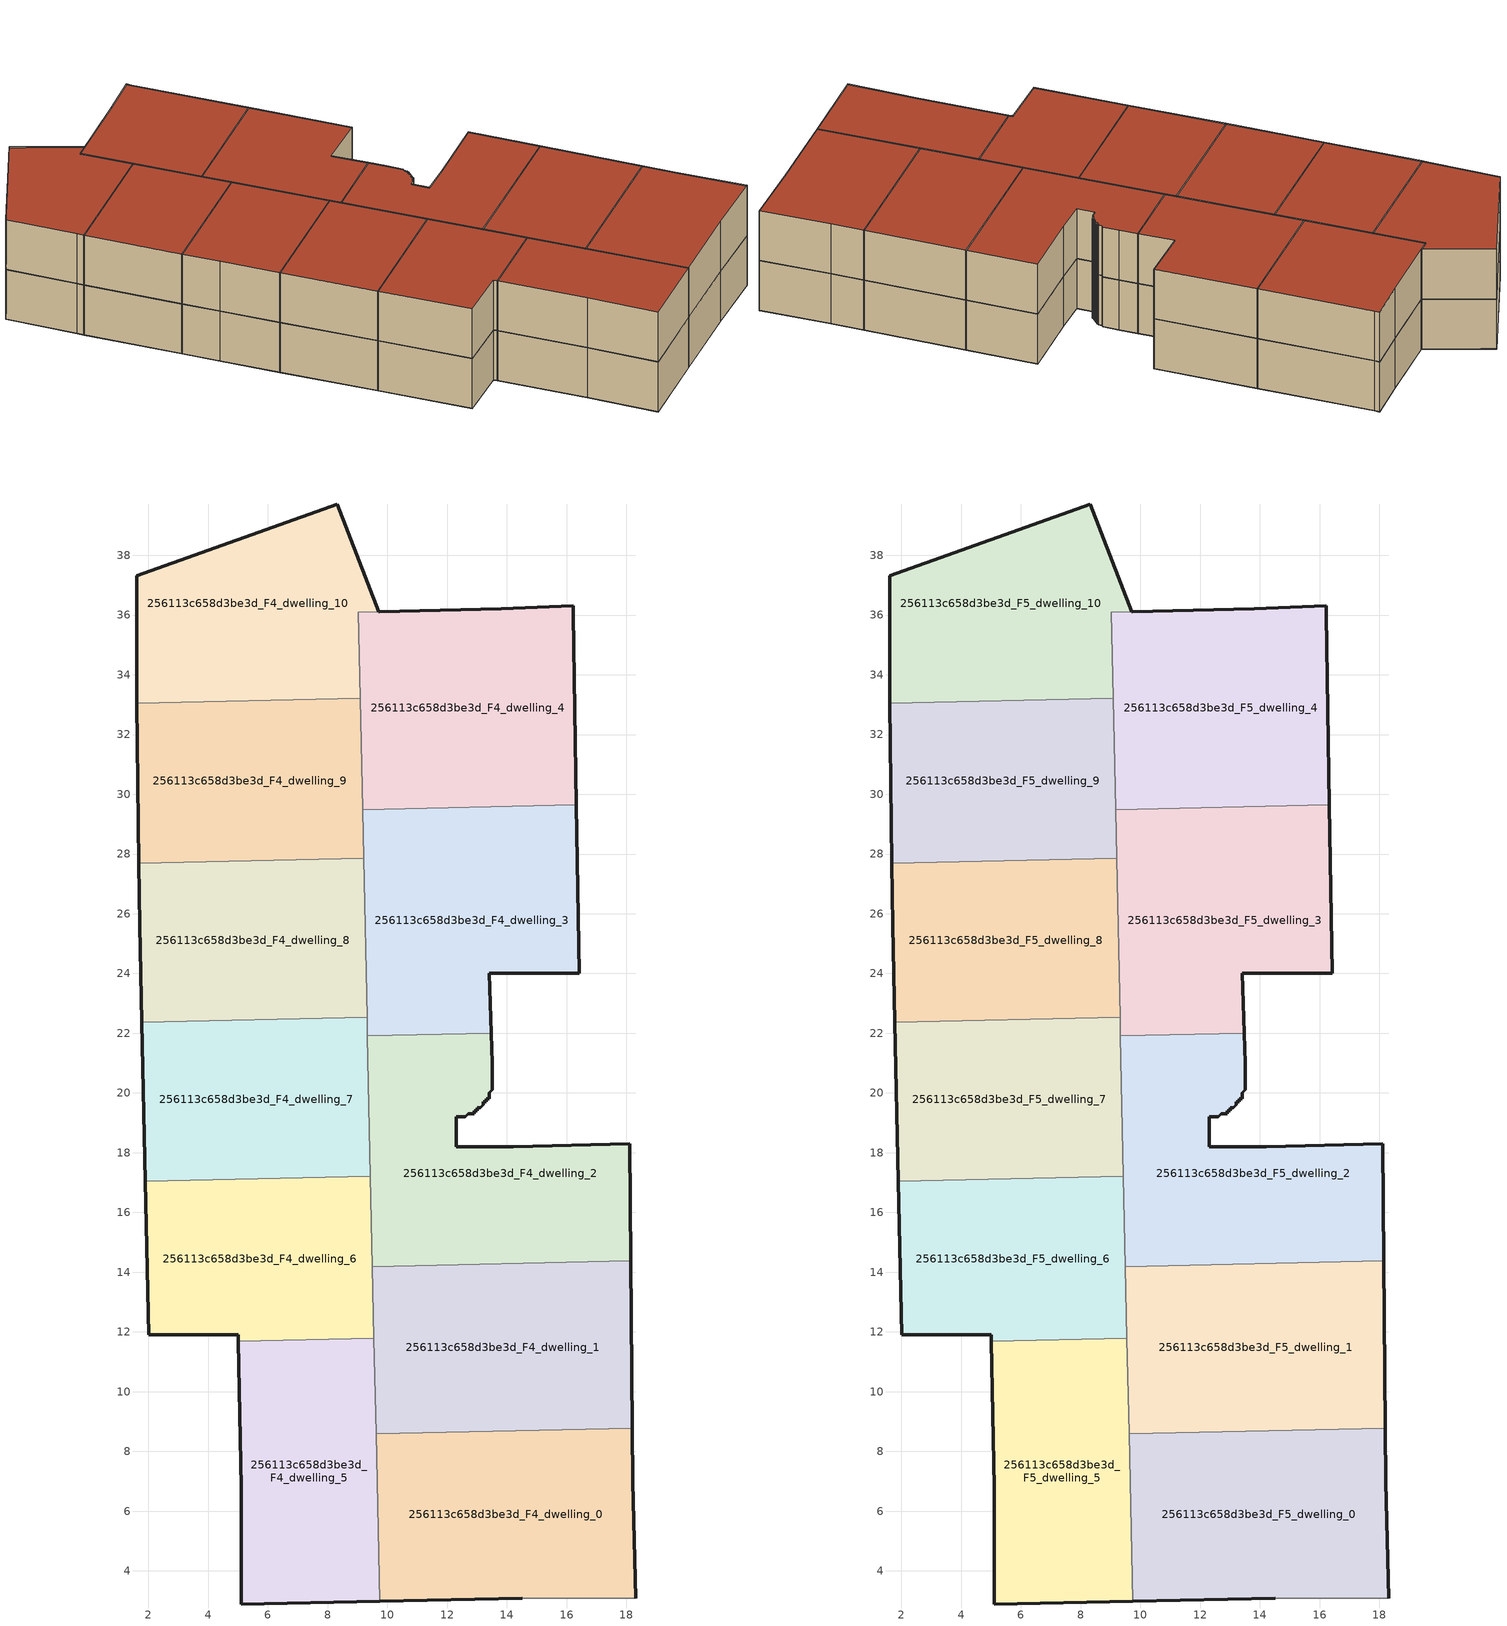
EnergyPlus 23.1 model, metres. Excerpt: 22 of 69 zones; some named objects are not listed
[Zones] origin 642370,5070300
256113c658d3be3d_F4_dwelling_0
 floor to 256113c658d3be3d_F3_dwelling_0 (EU_floor_Construction): 18.31,3.09 18.21,6.99 18.2,8.78 9.62,8.6 9.74,2.99 14.51,3.09 z12
 wall outside (EU_wall_Construction): 14.51,3.09 9.74,2.99 / 18.2,8.78 18.21,6.99 18.31,3.09 z12:15
 wall to 256113c658d3be3d_F4_dwelling_1 (EU_wall_Construction): 9.62,8.6 18.2,8.78 z12:15
 wall adiabatic (EU_wall_Construction): 18.31,3.09 14.51,3.09 z12:15
 wall to 256113c658d3be3d_F4_dwelling_5 (EU_wall_Construction): 9.74,2.99 9.62,8.6 z12:15
256113c658d3be3d_F4_dwelling_1
 floor to 256113c658d3be3d_F3_dwelling_1 (EU_floor_Construction): 18.2,8.78 18.15,14.38 9.5,14.19 9.62,8.6 z12
 wall outside (EU_wall_Construction): 18.15,14.38 18.2,8.78 z12:15
 wall to 256113c658d3be3d_F4_dwelling_2 (EU_wall_Construction): 9.5,14.19 18.15,14.38 z12:15
 wall to 256113c658d3be3d_F4_dwelling_6 (EU_wall_Construction): 9.55,11.78 9.5,14.19 z12:15
 wall to 256113c658d3be3d_F4_dwelling_5 (EU_wall_Construction): 9.62,8.6 9.55,11.78 z12:15
256113c658d3be3d_F4_dwelling_10
 floor to 256113c658d3be3d_F3_dwelling_10 (EU_floor_Construction): 9.09,33.22 9.03,36.1 9.71,36.12 8.31,39.72 1.61,37.32 1.61,33.42 1.61,33.05 z12
 wall outside (EU_wall_Construction): 1.61,33.05 1.61,33.42 1.61,37.32 8.31,39.72 9.71,36.12 z12:15
 wall to 256113c658d3be3d_F4_dwelling_4 (EU_wall_Construction): 9.71,36.12 9.03,36.1 9.09,33.22 z12:15
 wall to 256113c658d3be3d_F4_dwelling_9 (EU_wall_Construction): 9.09,33.22 1.61,33.05 z12:15
256113c658d3be3d_F4_dwelling_2
 floor to 256113c658d3be3d_F3_dwelling_2 (EU_floor_Construction): 18.15,14.38 18.12,18.3 14.21,18.2 12.31,18.2 12.31,19.2 12.61,19.2 12.71,19.3 12.91,19.3 12.91,19.4 13.01,19.4 13.01,19.5 13.11,19.5 13.21,19.6 13.21,19.7 13.31,19.7 13.31,19.8 13.41,19.8 13.41,20 13.51,20.1 13.51,21 13.48,22 9.33,21.91 9.5,14.19 z12
 wall outside (EU_wall_Construction): 13.48,22 13.51,21 13.51,20.1 13.41,20 13.41,19.8 13.31,19.8 13.31,19.7 13.21,19.7 13.21,19.6 13.11,19.5 13.01,19.5 13.01,19.4 12.91,19.4 12.91,19.3 12.71,19.3 12.61,19.2 12.31,19.2 12.31,18.2 14.21,18.2 18.12,18.3 18.15,14.38 z12:15
 wall to 256113c658d3be3d_F4_dwelling_3 (EU_wall_Construction): 9.33,21.91 13.48,22 z12:15
 wall to 256113c658d3be3d_F4_dwelling_7 (EU_wall_Construction): 9.43,17.21 9.33,21.91 z12:15
 wall to 256113c658d3be3d_F4_dwelling_6 (EU_wall_Construction): 9.5,14.19 9.43,17.21 z12:15
256113c658d3be3d_F4_dwelling_3
 floor to 256113c658d3be3d_F3_dwelling_3 (EU_floor_Construction): 16.42,24 16.32,29.64 9.17,29.49 9.33,21.91 13.48,22 13.41,24 z12
 wall outside (EU_wall_Construction): 16.32,29.64 16.42,24 13.41,24 13.48,22 z12:15
 wall to 256113c658d3be3d_F4_dwelling_4 (EU_wall_Construction): 9.17,29.49 16.32,29.64 z12:15
 wall to 256113c658d3be3d_F4_dwelling_8 (EU_wall_Construction): 9.32,22.53 9.2,27.86 z12:15
 wall to 256113c658d3be3d_F4_dwelling_7 (EU_wall_Construction): 9.33,21.91 9.32,22.53 z12:15
 wall to 256113c658d3be3d_F4_dwelling_9 (EU_wall_Construction): 9.2,27.86 9.17,29.49 z12:15
256113c658d3be3d_F4_dwelling_4
 floor to 256113c658d3be3d_F3_dwelling_4 (EU_floor_Construction): 16.32,29.64 16.22,36.01 16.22,36.31 13.82,36.21 9.03,36.1 9.17,29.49 z12
 wall outside (EU_wall_Construction): 9.72,36.12 13.82,36.21 16.22,36.31 16.22,36.01 16.32,29.64 z12:15; 9.72,36.12,15 9.71,36.12,12 9.72,36.12,12
 wall to 256113c658d3be3d_F4_dwelling_9 (EU_wall_Construction): 9.17,29.49 9.09,33.22 z12:15
256113c658d3be3d_F4_dwelling_5
 floor to 256113c658d3be3d_F3_dwelling_5 (EU_floor_Construction): 9.74,2.99 9.55,11.78 5.01,11.68 5.1,6.79 5.1,2.89 z12
 wall outside (EU_wall_Construction): 9.74,2.99 5.1,2.89 5.1,6.79 5.01,11.68 z12:15
 wall to 256113c658d3be3d_F4_dwelling_6 (EU_wall_Construction): 5.01,11.68 9.55,11.78 z12:15
256113c658d3be3d_F4_dwelling_6
 floor to 256113c658d3be3d_F3_dwelling_6 (EU_floor_Construction): 9.55,11.78 9.43,17.21 1.89,17.04 2,11.9 5.01,11.9 5.01,11.68 z12
 wall outside (EU_wall_Construction): 5.01,11.68 5.01,11.9 2,11.9 1.89,17.04 z12:15
 wall to 256113c658d3be3d_F4_dwelling_7 (EU_wall_Construction): 1.89,17.04 9.43,17.21 z12:15
256113c658d3be3d_F4_dwelling_7
 floor to 256113c658d3be3d_F3_dwelling_7 (EU_floor_Construction): 9.43,17.21 9.32,22.53 1.78,22.37 1.89,17.04 z12
 wall outside (EU_wall_Construction): 1.89,17.04 1.78,22.37 z12:15
 wall to 256113c658d3be3d_F4_dwelling_8 (EU_wall_Construction): 1.78,22.37 9.32,22.53 z12:15
256113c658d3be3d_F4_dwelling_8
 floor to 256113c658d3be3d_F3_dwelling_8 (EU_floor_Construction): 9.32,22.53 9.2,27.86 1.68,27.7 1.71,25.61 1.78,22.37 z12
 wall outside (EU_wall_Construction): 1.78,22.37 1.71,25.61 1.68,27.7 z12:15
 wall to 256113c658d3be3d_F4_dwelling_9 (EU_wall_Construction): 1.68,27.7 9.2,27.86 z12:15
256113c658d3be3d_F4_dwelling_9
 floor to 256113c658d3be3d_F3_dwelling_9 (EU_floor_Construction): 9.2,27.86 9.09,33.22 1.61,33.05 1.68,27.7 z12
 wall outside (EU_wall_Construction): 1.68,27.7 1.61,33.05 z12:15
256113c658d3be3d_F5_dwelling_0
 floor to 256113c658d3be3d_F4_dwelling_0 (EU_floor_Construction): 18.31,3.09 18.21,6.99 18.2,8.78 9.62,8.6 9.74,2.99 14.51,3.09 z15
 wall outside (EU_wall_Construction): 14.51,3.09 9.74,2.99 / 18.2,8.78 18.21,6.99 18.31,3.09 z15:18
 wall to 256113c658d3be3d_F5_dwelling_1 (EU_wall_Construction): 9.62,8.6 18.2,8.78 z15:18
 wall adiabatic (EU_wall_Construction): 18.31,3.09 14.51,3.09 z15:18
 wall to 256113c658d3be3d_F5_dwelling_5 (EU_wall_Construction): 9.74,2.99 9.62,8.6 z15:18
 roof outside (EU_roof_Construction): 18.2,8.78 18.21,6.99 18.31,3.09 14.51,3.09 9.74,2.99 9.62,8.6 z18
256113c658d3be3d_F5_dwelling_1
 floor to 256113c658d3be3d_F4_dwelling_1 (EU_floor_Construction): 18.2,8.78 18.15,14.38 9.5,14.19 9.62,8.6 z15
 wall outside (EU_wall_Construction): 18.15,14.38 18.2,8.78 z15:18
 wall to 256113c658d3be3d_F5_dwelling_2 (EU_wall_Construction): 9.5,14.19 18.15,14.38 z15:18
 wall to 256113c658d3be3d_F5_dwelling_6 (EU_wall_Construction): 9.55,11.78 9.5,14.19 z15:18
 wall to 256113c658d3be3d_F5_dwelling_5 (EU_wall_Construction): 9.62,8.6 9.55,11.78 z15:18
 roof outside (EU_roof_Construction): 18.15,14.38 18.2,8.78 9.62,8.6 9.5,14.19 z18
256113c658d3be3d_F5_dwelling_10
 floor to 256113c658d3be3d_F4_dwelling_10 (EU_floor_Construction): 9.09,33.22 9.03,36.1 9.71,36.12 8.31,39.72 1.61,37.32 1.61,33.42 1.61,33.05 z15
 wall outside (EU_wall_Construction): 1.61,33.05 1.61,33.42 1.61,37.32 8.31,39.72 9.71,36.12 z15:18
 wall to 256113c658d3be3d_F5_dwelling_4 (EU_wall_Construction): 9.71,36.12 9.03,36.1 9.09,33.22 z15:18
 wall to 256113c658d3be3d_F5_dwelling_9 (EU_wall_Construction): 9.09,33.22 1.61,33.05 z15:18
 roof outside (EU_roof_Construction): 8.31,39.72 9.71,36.12 9.03,36.1 9.09,33.22 1.61,33.05 1.61,33.42 1.61,37.32 z18
256113c658d3be3d_F5_dwelling_2
 floor to 256113c658d3be3d_F4_dwelling_2 (EU_floor_Construction): 18.15,14.38 18.12,18.3 14.21,18.2 12.31,18.2 12.31,19.2 12.61,19.2 12.71,19.3 12.91,19.3 12.91,19.4 13.01,19.4 13.01,19.5 13.11,19.5 13.21,19.6 13.21,19.7 13.31,19.7 13.31,19.8 13.41,19.8 13.41,20 13.51,20.1 13.51,21 13.48,22 9.33,21.91 9.5,14.19 z15
 wall outside (EU_wall_Construction): 13.48,22 13.51,21 13.51,20.1 13.41,20 13.41,19.8 13.31,19.8 13.31,19.7 13.21,19.7 13.21,19.6 13.11,19.5 13.01,19.5 13.01,19.4 12.91,19.4 12.91,19.3 12.71,19.3 12.61,19.2 12.31,19.2 12.31,18.2 14.21,18.2 18.12,18.3 18.15,14.38 z15:18
 wall to 256113c658d3be3d_F5_dwelling_3 (EU_wall_Construction): 9.33,21.91 13.48,22 z15:18
 wall to 256113c658d3be3d_F5_dwelling_7 (EU_wall_Construction): 9.43,17.21 9.33,21.91 z15:18
 wall to 256113c658d3be3d_F5_dwelling_6 (EU_wall_Construction): 9.5,14.19 9.43,17.21 z15:18
 roof outside (EU_roof_Construction): 18.12,18.3 18.15,14.38 9.5,14.19 9.33,21.91 13.48,22 13.51,21 13.51,20.1 13.41,20 13.41,19.8 13.31,19.8 13.31,19.7 13.21,19.7 13.21,19.6 13.11,19.5 13.01,19.5 13.01,19.4 12.91,19.4 12.91,19.3 12.71,19.3 12.61,19.2 12.31,19.2 12.31,18.2 14.21,18.2 z18
256113c658d3be3d_F5_dwelling_3
 floor to 256113c658d3be3d_F4_dwelling_3 (EU_floor_Construction): 16.42,24 16.32,29.64 9.17,29.49 9.33,21.91 13.48,22 13.41,24 z15
 wall outside (EU_wall_Construction): 16.32,29.64 16.42,24 13.41,24 13.48,22 z15:18
 wall to 256113c658d3be3d_F5_dwelling_4 (EU_wall_Construction): 9.17,29.49 16.32,29.64 z15:18
 wall to 256113c658d3be3d_F5_dwelling_8 (EU_wall_Construction): 9.32,22.53 9.2,27.86 z15:18
 wall to 256113c658d3be3d_F5_dwelling_7 (EU_wall_Construction): 9.33,21.91 9.32,22.53 z15:18
 wall to 256113c658d3be3d_F5_dwelling_9 (EU_wall_Construction): 9.2,27.86 9.17,29.49 z15:18
 roof outside (EU_roof_Construction): 16.32,29.64 16.42,24 13.41,24 13.48,22 9.33,21.91 9.17,29.49 z18
256113c658d3be3d_F5_dwelling_4
 floor to 256113c658d3be3d_F4_dwelling_4 (EU_floor_Construction): 16.32,29.64 16.22,36.01 16.22,36.31 13.82,36.21 9.03,36.1 9.17,29.49 z15
 wall outside (EU_wall_Construction): 9.72,36.12 13.82,36.21 16.22,36.31 16.22,36.01 16.32,29.64 z15:18; 9.72,36.12,18 9.71,36.12,15 9.72,36.12,15
 wall to 256113c658d3be3d_F5_dwelling_9 (EU_wall_Construction): 9.17,29.49 9.09,33.22 z15:18
 roof outside (EU_roof_Construction): 16.22,36.31 16.22,36.01 16.32,29.64 9.17,29.49 9.03,36.1 13.82,36.21 z18
256113c658d3be3d_F5_dwelling_5
 floor to 256113c658d3be3d_F4_dwelling_5 (EU_floor_Construction): 9.74,2.99 9.55,11.78 5.01,11.68 5.1,6.79 5.1,2.89 z15
 wall outside (EU_wall_Construction): 9.74,2.99 5.1,2.89 5.1,6.79 5.01,11.68 z15:18
 wall to 256113c658d3be3d_F5_dwelling_6 (EU_wall_Construction): 5.01,11.68 9.55,11.78 z15:18
 roof outside (EU_roof_Construction): 9.55,11.78 9.74,2.99 5.1,2.89 5.1,6.79 5.01,11.68 z18
256113c658d3be3d_F5_dwelling_6
 floor to 256113c658d3be3d_F4_dwelling_6 (EU_floor_Construction): 9.55,11.78 9.43,17.21 1.89,17.04 2,11.9 5.01,11.9 5.01,11.68 z15
 wall outside (EU_wall_Construction): 5.01,11.68 5.01,11.9 2,11.9 1.89,17.04 z15:18
 wall to 256113c658d3be3d_F5_dwelling_7 (EU_wall_Construction): 1.89,17.04 9.43,17.21 z15:18
 roof outside (EU_roof_Construction): 9.43,17.21 9.55,11.78 5.01,11.68 5.01,11.9 2,11.9 1.89,17.04 z18
256113c658d3be3d_F5_dwelling_7
 floor to 256113c658d3be3d_F4_dwelling_7 (EU_floor_Construction): 9.43,17.21 9.32,22.53 1.78,22.37 1.89,17.04 z15
 wall outside (EU_wall_Construction): 1.89,17.04 1.78,22.37 z15:18
 wall to 256113c658d3be3d_F5_dwelling_8 (EU_wall_Construction): 1.78,22.37 9.32,22.53 z15:18
 roof outside (EU_roof_Construction): 9.32,22.53 9.43,17.21 1.89,17.04 1.78,22.37 z18
256113c658d3be3d_F5_dwelling_8
 floor to 256113c658d3be3d_F4_dwelling_8 (EU_floor_Construction): 9.32,22.53 9.2,27.86 1.68,27.7 1.71,25.61 1.78,22.37 z15
 wall outside (EU_wall_Construction): 1.78,22.37 1.71,25.61 1.68,27.7 z15:18
 wall to 256113c658d3be3d_F5_dwelling_9 (EU_wall_Construction): 1.68,27.7 9.2,27.86 z15:18
 roof outside (EU_roof_Construction): 9.2,27.86 9.32,22.53 1.78,22.37 1.71,25.61 1.68,27.7 z18
256113c658d3be3d_F5_dwelling_9
 floor to 256113c658d3be3d_F4_dwelling_9 (EU_floor_Construction): 9.2,27.86 9.09,33.22 1.61,33.05 1.68,27.7 z15
 wall outside (EU_wall_Construction): 1.68,27.7 1.61,33.05 z15:18
 roof outside (EU_roof_Construction): 9.09,33.22 9.2,27.86 1.68,27.7 1.61,33.05 z18
[Building]
EU S2 Campaign: North Axis=0; Terrain=City; Solar Distribution=FullExterior
[Site:Location]
Lyon-Bron: Latitude=45.75; Longitude=5; Time Zone=1; Elevation=198
[SizingPeriod:WeatherFileDays]
AnnualSizingPeriod: Begin Month=1; Begin Day of Month=1; End Month=12; End Day of Month=31; Day of Week for Start Day=Monday; Use Weather File Daylight Saving Period=No; Use Weather File Rain and Snow Indicators=No
[MATERIAL]
EU_InternalMass_Material: Roughness=MediumRough; Thickness=0.1; Conductivity=1; Density=1800; Specific Heat=900; Thermal Absorptance=0.9; Solar Absorptance=0.7; Visible Absorptance=0.7
[MATERIAL:NOMASS] Roughness=MediumRough; Thermal Absorptance=0.9; Solar Absorptance=0.7; Visible Absorptance=0.7
Name | Thermal Resistance
EU_wall_NoMass | 1.97775
EU_roof_NoMass | 1.81626
EU_floor_NoMass | 1.84812
[CONSTRUCTION]
EU_wall_Construction: EU_wall_NoMass
EU_roof_Construction: EU_roof_NoMass
EU_floor_Construction: EU_floor_NoMass
EU_InternalMass_Construction: EU_InternalMass_Material
[ZONE] Type=1; Multiplier=1; Ceiling Height=autocalculate; Floor Area=autocalculate; Part of Total Floor Area=Yes
Name | Volume
256113c658d3be3d_F4_dwelling_0; 256113c658d3be3d_F5_dwelling_0 | 144.648
256113c658d3be3d_F4_dwelling_1; 256113c658d3be3d_F5_dwelling_1 | 144.633
256113c658d3be3d_F4_dwelling_10; 256113c658d3be3d_F5_dwelling_10 | 122.504
256113c658d3be3d_F4_dwelling_2; 256113c658d3be3d_F5_dwelling_2 | 144.646
256113c658d3be3d_F4_dwelling_3; 256113c658d3be3d_F5_dwelling_3 | 144.642
256113c658d3be3d_F4_dwelling_4; 256113c658d3be3d_F5_dwelling_4 | 142.676
256113c658d3be3d_F4_dwelling_5; 256113c658d3be3d_F5_dwelling_5 | 120.522
256113c658d3be3d_F4_dwelling_6; 256113c658d3be3d_F5_dwelling_6 | 120.533
256113c658d3be3d_F4_dwelling_7; 256113c658d3be3d_F5_dwelling_7 | 120.547
256113c658d3be3d_F4_dwelling_8; 256113c658d3be3d_F5_dwelling_8 | 120.527
256113c658d3be3d_F4_dwelling_9; 256113c658d3be3d_F5_dwelling_9 | 120.534
[INTERNALMASS] Construction=EU_InternalMass_Construction
Name | Zone or ZoneList | Surface Area
256113c658d3be3d_F4_dwelling_0_EU_InternalMass | 256113c658d3be3d_F4_dwelling_0 | 48.2164
256113c658d3be3d_F4_dwelling_1_EU_InternalMass | 256113c658d3be3d_F4_dwelling_1 | 48.2108
256113c658d3be3d_F4_dwelling_2_EU_InternalMass | 256113c658d3be3d_F4_dwelling_2 | 48.2151
256113c658d3be3d_F4_dwelling_3_EU_InternalMass | 256113c658d3be3d_F4_dwelling_3 | 48.2145
256113c658d3be3d_F4_dwelling_4_EU_InternalMass | 256113c658d3be3d_F4_dwelling_4 | 47.559
256113c658d3be3d_F4_dwelling_5_EU_InternalMass | 256113c658d3be3d_F4_dwelling_5 | 40.1745
256113c658d3be3d_F4_dwelling_6_EU_InternalMass | 256113c658d3be3d_F4_dwelling_6 | 40.1779
256113c658d3be3d_F4_dwelling_7_EU_InternalMass | 256113c658d3be3d_F4_dwelling_7 | 40.1835
256113c658d3be3d_F4_dwelling_8_EU_InternalMass | 256113c658d3be3d_F4_dwelling_8 | 40.1759
256113c658d3be3d_F4_dwelling_9_EU_InternalMass | 256113c658d3be3d_F4_dwelling_9 | 40.1778
256113c658d3be3d_F4_dwelling_10_EU_InternalMass | 256113c658d3be3d_F4_dwelling_10 | 40.8331
256113c658d3be3d_F5_dwelling_0_EU_InternalMass | 256113c658d3be3d_F5_dwelling_0 | 48.2164
256113c658d3be3d_F5_dwelling_1_EU_InternalMass | 256113c658d3be3d_F5_dwelling_1 | 48.2108
256113c658d3be3d_F5_dwelling_2_EU_InternalMass | 256113c658d3be3d_F5_dwelling_2 | 48.2151
256113c658d3be3d_F5_dwelling_3_EU_InternalMass | 256113c658d3be3d_F5_dwelling_3 | 48.2145
256113c658d3be3d_F5_dwelling_4_EU_InternalMass | 256113c658d3be3d_F5_dwelling_4 | 47.559
256113c658d3be3d_F5_dwelling_5_EU_InternalMass | 256113c658d3be3d_F5_dwelling_5 | 40.1745
256113c658d3be3d_F5_dwelling_6_EU_InternalMass | 256113c658d3be3d_F5_dwelling_6 | 40.1779
256113c658d3be3d_F5_dwelling_7_EU_InternalMass | 256113c658d3be3d_F5_dwelling_7 | 40.1835
256113c658d3be3d_F5_dwelling_8_EU_InternalMass | 256113c658d3be3d_F5_dwelling_8 | 40.1759
256113c658d3be3d_F5_dwelling_9_EU_InternalMass | 256113c658d3be3d_F5_dwelling_9 | 40.1778
256113c658d3be3d_F5_dwelling_10_EU_InternalMass | 256113c658d3be3d_F5_dwelling_10 | 40.8331
[OTHEREQUIPMENT] Fuel Type=Electricity; Design Level Calculation Method=Watts/Area; Power per Zone Floor Area=1; Fraction Latent=0; Fraction Radiant=0; Fraction Lost=0; Carbon Dioxide Generation Rate=0; EndUse Subcategory=EU_Step8_InternalGains
Name | Zone or ZoneList or Space or SpaceList | Schedule
EU_Step8_InternalGain_256113c658d3be3d_F4_dwelling_0_f000 | 256113c658d3be3d_F4_dwelling_0 | EU_Step8_GainSchedule_256113c658d3be3d_F4_dwelling_0_f000
EU_Step8_InternalGain_256113c658d3be3d_F4_dwelling_1_f000 | 256113c658d3be3d_F4_dwelling_1 | EU_Step8_GainSchedule_256113c658d3be3d_F4_dwelling_1_f000
EU_Step8_InternalGain_256113c658d3be3d_F4_dwelling_2_f000 | 256113c658d3be3d_F4_dwelling_2 | EU_Step8_GainSchedule_256113c658d3be3d_F4_dwelling_2_f000
EU_Step8_InternalGain_256113c658d3be3d_F4_dwelling_3_f000 | 256113c658d3be3d_F4_dwelling_3 | EU_Step8_GainSchedule_256113c658d3be3d_F4_dwelling_3_f000
EU_Step8_InternalGain_256113c658d3be3d_F4_dwelling_4_f000 | 256113c658d3be3d_F4_dwelling_4 | EU_Step8_GainSchedule_256113c658d3be3d_F4_dwelling_4_f000
EU_Step8_InternalGain_256113c658d3be3d_F4_dwelling_5_f000 | 256113c658d3be3d_F4_dwelling_5 | EU_Step8_GainSchedule_256113c658d3be3d_F4_dwelling_5_f000
EU_Step8_InternalGain_256113c658d3be3d_F4_dwelling_6_f000 | 256113c658d3be3d_F4_dwelling_6 | EU_Step8_GainSchedule_256113c658d3be3d_F4_dwelling_6_f000
EU_Step8_InternalGain_256113c658d3be3d_F4_dwelling_7_f000 | 256113c658d3be3d_F4_dwelling_7 | EU_Step8_GainSchedule_256113c658d3be3d_F4_dwelling_7_f000
EU_Step8_InternalGain_256113c658d3be3d_F4_dwelling_8_f000 | 256113c658d3be3d_F4_dwelling_8 | EU_Step8_GainSchedule_256113c658d3be3d_F4_dwelling_8_f000
EU_Step8_InternalGain_256113c658d3be3d_F4_dwelling_9_f000 | 256113c658d3be3d_F4_dwelling_9 | EU_Step8_GainSchedule_256113c658d3be3d_F4_dwelling_9_f000
EU_Step8_InternalGain_256113c658d3be3d_F4_dwelling_10_f000 | 256113c658d3be3d_F4_dwelling_10 | EU_Step8_GainSchedule_256113c658d3be3d_F4_dwelling_10_f000
EU_Step8_InternalGain_256113c658d3be3d_F5_dwelling_0_f000 | 256113c658d3be3d_F5_dwelling_0 | EU_Step8_GainSchedule_256113c658d3be3d_F5_dwelling_0_f000
EU_Step8_InternalGain_256113c658d3be3d_F5_dwelling_1_f000 | 256113c658d3be3d_F5_dwelling_1 | EU_Step8_GainSchedule_256113c658d3be3d_F5_dwelling_1_f000
EU_Step8_InternalGain_256113c658d3be3d_F5_dwelling_2_f000 | 256113c658d3be3d_F5_dwelling_2 | EU_Step8_GainSchedule_256113c658d3be3d_F5_dwelling_2_f000
EU_Step8_InternalGain_256113c658d3be3d_F5_dwelling_3_f000 | 256113c658d3be3d_F5_dwelling_3 | EU_Step8_GainSchedule_256113c658d3be3d_F5_dwelling_3_f000
EU_Step8_InternalGain_256113c658d3be3d_F5_dwelling_4_f000 | 256113c658d3be3d_F5_dwelling_4 | EU_Step8_GainSchedule_256113c658d3be3d_F5_dwelling_4_f000
EU_Step8_InternalGain_256113c658d3be3d_F5_dwelling_5_f000 | 256113c658d3be3d_F5_dwelling_5 | EU_Step8_GainSchedule_256113c658d3be3d_F5_dwelling_5_f000
EU_Step8_InternalGain_256113c658d3be3d_F5_dwelling_6_f000 | 256113c658d3be3d_F5_dwelling_6 | EU_Step8_GainSchedule_256113c658d3be3d_F5_dwelling_6_f000
EU_Step8_InternalGain_256113c658d3be3d_F5_dwelling_7_f000 | 256113c658d3be3d_F5_dwelling_7 | EU_Step8_GainSchedule_256113c658d3be3d_F5_dwelling_7_f000
EU_Step8_InternalGain_256113c658d3be3d_F5_dwelling_8_f000 | 256113c658d3be3d_F5_dwelling_8 | EU_Step8_GainSchedule_256113c658d3be3d_F5_dwelling_8_f000
EU_Step8_InternalGain_256113c658d3be3d_F5_dwelling_9_f000 | 256113c658d3be3d_F5_dwelling_9 | EU_Step8_GainSchedule_256113c658d3be3d_F5_dwelling_9_f000
EU_Step8_InternalGain_256113c658d3be3d_F5_dwelling_10_f000 | 256113c658d3be3d_F5_dwelling_10 | EU_Step8_GainSchedule_256113c658d3be3d_F5_dwelling_10_f000
[ZONEVENTILATION:DESIGNFLOWRATE] Schedule=EU_AlwaysOn; Design Flow Rate Calculation Method=AirChanges/Hour; Air Changes per Hour=0.759424; Ventilation Type=Natural; Fan Pressure Rise=0; Fan Total Efficiency=1; Constant Term Coefficient=1; Temperature Term Coefficient=0; Velocity Term Coefficient=0; Velocity Squared Term Coefficient=0; Minimum Indoor Temperature=-100; Maximum Indoor Temperature=100; Delta Temperature=-100; Minimum Outdoor Temperature=-100; Maximum Outdoor Temperature=100; Maximum Wind Speed=40
Name | Zone or ZoneList or Space or SpaceList
EU_ConstantAir_256113c658d3be3d_F4_dwelling_0 | 256113c658d3be3d_F4_dwelling_0
EU_ConstantAir_256113c658d3be3d_F4_dwelling_1 | 256113c658d3be3d_F4_dwelling_1
EU_ConstantAir_256113c658d3be3d_F4_dwelling_2 | 256113c658d3be3d_F4_dwelling_2
EU_ConstantAir_256113c658d3be3d_F4_dwelling_3 | 256113c658d3be3d_F4_dwelling_3
EU_ConstantAir_256113c658d3be3d_F4_dwelling_4 | 256113c658d3be3d_F4_dwelling_4
EU_ConstantAir_256113c658d3be3d_F4_dwelling_5 | 256113c658d3be3d_F4_dwelling_5
EU_ConstantAir_256113c658d3be3d_F4_dwelling_6 | 256113c658d3be3d_F4_dwelling_6
EU_ConstantAir_256113c658d3be3d_F4_dwelling_7 | 256113c658d3be3d_F4_dwelling_7
EU_ConstantAir_256113c658d3be3d_F4_dwelling_8 | 256113c658d3be3d_F4_dwelling_8
EU_ConstantAir_256113c658d3be3d_F4_dwelling_9 | 256113c658d3be3d_F4_dwelling_9
EU_ConstantAir_256113c658d3be3d_F4_dwelling_10 | 256113c658d3be3d_F4_dwelling_10
EU_ConstantAir_256113c658d3be3d_F5_dwelling_0 | 256113c658d3be3d_F5_dwelling_0
EU_ConstantAir_256113c658d3be3d_F5_dwelling_1 | 256113c658d3be3d_F5_dwelling_1
EU_ConstantAir_256113c658d3be3d_F5_dwelling_2 | 256113c658d3be3d_F5_dwelling_2
EU_ConstantAir_256113c658d3be3d_F5_dwelling_3 | 256113c658d3be3d_F5_dwelling_3
EU_ConstantAir_256113c658d3be3d_F5_dwelling_4 | 256113c658d3be3d_F5_dwelling_4
EU_ConstantAir_256113c658d3be3d_F5_dwelling_5 | 256113c658d3be3d_F5_dwelling_5
EU_ConstantAir_256113c658d3be3d_F5_dwelling_6 | 256113c658d3be3d_F5_dwelling_6
EU_ConstantAir_256113c658d3be3d_F5_dwelling_7 | 256113c658d3be3d_F5_dwelling_7
EU_ConstantAir_256113c658d3be3d_F5_dwelling_8 | 256113c658d3be3d_F5_dwelling_8
EU_ConstantAir_256113c658d3be3d_F5_dwelling_9 | 256113c658d3be3d_F5_dwelling_9
EU_ConstantAir_256113c658d3be3d_F5_dwelling_10 | 256113c658d3be3d_F5_dwelling_10
[HVACTEMPLATE:ZONE:IDEALLOADSAIRSYSTEM] System Availability Schedule=EU_AlwaysOn; Maximum Heating Supply Air Temperature=50; Minimum Cooling Supply Air Temperature=13; Maximum Heating Supply Air Humidity Ratio=0.0156; Minimum Cooling Supply Air Humidity Ratio=0.0077; Heating Limit=NoLimit; Cooling Limit=NoLimit; Heating Availability Schedule=EU_AlwaysOn; Cooling Availability Schedule=EU_CoolingOff; Dehumidification Control Type=ConstantSensibleHeatRatio; Cooling Sensible Heat Ratio=0.7; Dehumidification Setpoint=60; Humidification Control Type=None; Humidification Setpoint=30; Outdoor Air Method=None; Outdoor Air Flow Rate per Person=0.00944; Outdoor Air Flow Rate per Zone Floor Area=0; Outdoor Air Flow Rate per Zone=0; Demand Controlled Ventilation Type=None; Outdoor Air Economizer Type=NoEconomizer; Heat Recovery Type=None; Sensible Heat Recovery Effectiveness=0.7; Latent Heat Recovery Effectiveness=0.65
Name | Template Thermostat
256113c658d3be3d_F4_dwelling_0 | EU_HeatOnly_256113c658d3be3d_F4_dwelling_0
256113c658d3be3d_F4_dwelling_1 | EU_HeatOnly_256113c658d3be3d_F4_dwelling_1
256113c658d3be3d_F4_dwelling_2 | EU_HeatOnly_256113c658d3be3d_F4_dwelling_2
256113c658d3be3d_F4_dwelling_3 | EU_HeatOnly_256113c658d3be3d_F4_dwelling_3
256113c658d3be3d_F4_dwelling_4 | EU_HeatOnly_256113c658d3be3d_F4_dwelling_4
256113c658d3be3d_F4_dwelling_5 | EU_HeatOnly_256113c658d3be3d_F4_dwelling_5
256113c658d3be3d_F4_dwelling_6 | EU_HeatOnly_256113c658d3be3d_F4_dwelling_6
256113c658d3be3d_F4_dwelling_7 | EU_HeatOnly_256113c658d3be3d_F4_dwelling_7
256113c658d3be3d_F4_dwelling_8 | EU_HeatOnly_256113c658d3be3d_F4_dwelling_8
256113c658d3be3d_F4_dwelling_9 | EU_HeatOnly_256113c658d3be3d_F4_dwelling_9
256113c658d3be3d_F4_dwelling_10 | EU_HeatOnly_256113c658d3be3d_F4_dwelling_10
256113c658d3be3d_F5_dwelling_0 | EU_HeatOnly_256113c658d3be3d_F5_dwelling_0
256113c658d3be3d_F5_dwelling_1 | EU_HeatOnly_256113c658d3be3d_F5_dwelling_1
256113c658d3be3d_F5_dwelling_2 | EU_HeatOnly_256113c658d3be3d_F5_dwelling_2
256113c658d3be3d_F5_dwelling_3 | EU_HeatOnly_256113c658d3be3d_F5_dwelling_3
256113c658d3be3d_F5_dwelling_4 | EU_HeatOnly_256113c658d3be3d_F5_dwelling_4
256113c658d3be3d_F5_dwelling_5 | EU_HeatOnly_256113c658d3be3d_F5_dwelling_5
256113c658d3be3d_F5_dwelling_6 | EU_HeatOnly_256113c658d3be3d_F5_dwelling_6
256113c658d3be3d_F5_dwelling_7 | EU_HeatOnly_256113c658d3be3d_F5_dwelling_7
256113c658d3be3d_F5_dwelling_8 | EU_HeatOnly_256113c658d3be3d_F5_dwelling_8
256113c658d3be3d_F5_dwelling_9 | EU_HeatOnly_256113c658d3be3d_F5_dwelling_9
256113c658d3be3d_F5_dwelling_10 | EU_HeatOnly_256113c658d3be3d_F5_dwelling_10
[SIZING:ZONE] Zone Cooling Design Supply Air Temperature Input Method=SupplyAirTemperature; Zone Cooling Design Supply Air Temperature=13; Zone Heating Design Supply Air Temperature Input Method=SupplyAirTemperature; Zone Heating Design Supply Air Temperature=50; Zone Cooling Design Supply Air Humidity Ratio=0.008; Zone Heating Design Supply Air Humidity Ratio=0.008; Cooling Design Air Flow Method=DesignDay; Cooling Design Air Flow Rate=0; Cooling Minimum Air Flow per Zone Floor Area=0.000762; Cooling Minimum Air Flow=0; Cooling Minimum Air Flow Fraction=0.2; Heating Design Air Flow Method=DesignDay; Heating Design Air Flow Rate=0; Heating Maximum Air Flow per Zone Floor Area=0.002032; Heating Maximum Air Flow=0.141576; Heating Maximum Air Flow Fraction=0.3; Account for Dedicated Outdoor Air System=No; Dedicated Outdoor Air System Control Strategy=NeutralSupplyAir; Dedicated Outdoor Air Low Setpoint Temperature for Design=autosize; Dedicated Outdoor Air High Setpoint Temperature for Design=autosize; Zone Load Sizing Method=Sensible Load Only No Latent Load; Zone Latent Cooling Design Supply Air Humidity Ratio Input Method=HumidityRatioDifference; Zone Cooling Design Supply Air Humidity Ratio Difference=0.005; Zone Latent Heating Design Supply Air Humidity Ratio Input Method=HumidityRatioDifference; Zone Humidification Design Supply Air Humidity Ratio Difference=0.005
256113c658d3be3d_F4_dwelling_0; 256113c658d3be3d_F4_dwelling_1; 256113c658d3be3d_F4_dwelling_2; 256113c658d3be3d_F4_dwelling_3; 256113c658d3be3d_F4_dwelling_4; 256113c658d3be3d_F4_dwelling_5; 256113c658d3be3d_F4_dwelling_6; 256113c658d3be3d_F4_dwelling_7; 256113c658d3be3d_F4_dwelling_8; 256113c658d3be3d_F4_dwelling_9; 256113c658d3be3d_F4_dwelling_10; 256113c658d3be3d_F5_dwelling_0; 256113c658d3be3d_F5_dwelling_1; 256113c658d3be3d_F5_dwelling_2; 256113c658d3be3d_F5_dwelling_3; 256113c658d3be3d_F5_dwelling_4; 256113c658d3be3d_F5_dwelling_5; 256113c658d3be3d_F5_dwelling_6; 256113c658d3be3d_F5_dwelling_7; 256113c658d3be3d_F5_dwelling_8; 256113c658d3be3d_F5_dwelling_9; 256113c658d3be3d_F5_dwelling_10
[SCHEDULE:CONSTANT]
Name | Hourly Value
EU_AlwaysOn | 1
EU_CoolingOff | 0
[SCHEDULE:FILE] Column Number=1; Rows to Skip at Top=0; Number of Hours of Data=8760; Column Separator=Comma; Interpolate to Timestep=No; Minutes per Item=60; Adjust Schedule for Daylight Savings=Yes
Name | File
EU_Step8_GainSchedule_256113c658d3be3d_F4_dwelling_0_f000 | ../../schedules/256113c658d3be3d/256113c658d3be3d_F4_dwelling_0_f000_gain.csv
EU_Step8_GainSchedule_256113c658d3be3d_F4_dwelling_1_f000 | ../../schedules/256113c658d3be3d/256113c658d3be3d_F4_dwelling_1_f000_gain.csv
EU_Step8_GainSchedule_256113c658d3be3d_F4_dwelling_2_f000 | ../../schedules/256113c658d3be3d/256113c658d3be3d_F4_dwelling_2_f000_gain.csv
EU_Step8_GainSchedule_256113c658d3be3d_F4_dwelling_3_f000 | ../../schedules/256113c658d3be3d/256113c658d3be3d_F4_dwelling_3_f000_gain.csv
EU_Step8_GainSchedule_256113c658d3be3d_F4_dwelling_4_f000 | ../../schedules/256113c658d3be3d/256113c658d3be3d_F4_dwelling_4_f000_gain.csv
EU_Step8_GainSchedule_256113c658d3be3d_F4_dwelling_5_f000 | ../../schedules/256113c658d3be3d/256113c658d3be3d_F4_dwelling_5_f000_gain.csv
EU_Step8_GainSchedule_256113c658d3be3d_F4_dwelling_6_f000 | ../../schedules/256113c658d3be3d/256113c658d3be3d_F4_dwelling_6_f000_gain.csv
EU_Step8_GainSchedule_256113c658d3be3d_F4_dwelling_7_f000 | ../../schedules/256113c658d3be3d/256113c658d3be3d_F4_dwelling_7_f000_gain.csv
EU_Step8_GainSchedule_256113c658d3be3d_F4_dwelling_8_f000 | ../../schedules/256113c658d3be3d/256113c658d3be3d_F4_dwelling_8_f000_gain.csv
EU_Step8_GainSchedule_256113c658d3be3d_F4_dwelling_9_f000 | ../../schedules/256113c658d3be3d/256113c658d3be3d_F4_dwelling_9_f000_gain.csv
EU_Step8_GainSchedule_256113c658d3be3d_F4_dwelling_10_f000 | ../../schedules/256113c658d3be3d/256113c658d3be3d_F4_dwelling_10_f000_gain.csv
EU_Step8_GainSchedule_256113c658d3be3d_F5_dwelling_0_f000 | ../../schedules/256113c658d3be3d/256113c658d3be3d_F5_dwelling_0_f000_gain.csv
EU_Step8_GainSchedule_256113c658d3be3d_F5_dwelling_1_f000 | ../../schedules/256113c658d3be3d/256113c658d3be3d_F5_dwelling_1_f000_gain.csv
EU_Step8_GainSchedule_256113c658d3be3d_F5_dwelling_2_f000 | ../../schedules/256113c658d3be3d/256113c658d3be3d_F5_dwelling_2_f000_gain.csv
EU_Step8_GainSchedule_256113c658d3be3d_F5_dwelling_3_f000 | ../../schedules/256113c658d3be3d/256113c658d3be3d_F5_dwelling_3_f000_gain.csv
EU_Step8_GainSchedule_256113c658d3be3d_F5_dwelling_4_f000 | ../../schedules/256113c658d3be3d/256113c658d3be3d_F5_dwelling_4_f000_gain.csv
EU_Step8_GainSchedule_256113c658d3be3d_F5_dwelling_5_f000 | ../../schedules/256113c658d3be3d/256113c658d3be3d_F5_dwelling_5_f000_gain.csv
EU_Step8_GainSchedule_256113c658d3be3d_F5_dwelling_6_f000 | ../../schedules/256113c658d3be3d/256113c658d3be3d_F5_dwelling_6_f000_gain.csv
EU_Step8_GainSchedule_256113c658d3be3d_F5_dwelling_7_f000 | ../../schedules/256113c658d3be3d/256113c658d3be3d_F5_dwelling_7_f000_gain.csv
EU_Step8_GainSchedule_256113c658d3be3d_F5_dwelling_8_f000 | ../../schedules/256113c658d3be3d/256113c658d3be3d_F5_dwelling_8_f000_gain.csv
EU_Step8_GainSchedule_256113c658d3be3d_F5_dwelling_9_f000 | ../../schedules/256113c658d3be3d/256113c658d3be3d_F5_dwelling_9_f000_gain.csv
EU_Step8_GainSchedule_256113c658d3be3d_F5_dwelling_10_f000 | ../../schedules/256113c658d3be3d/256113c658d3be3d_F5_dwelling_10_f000_gain.csv
